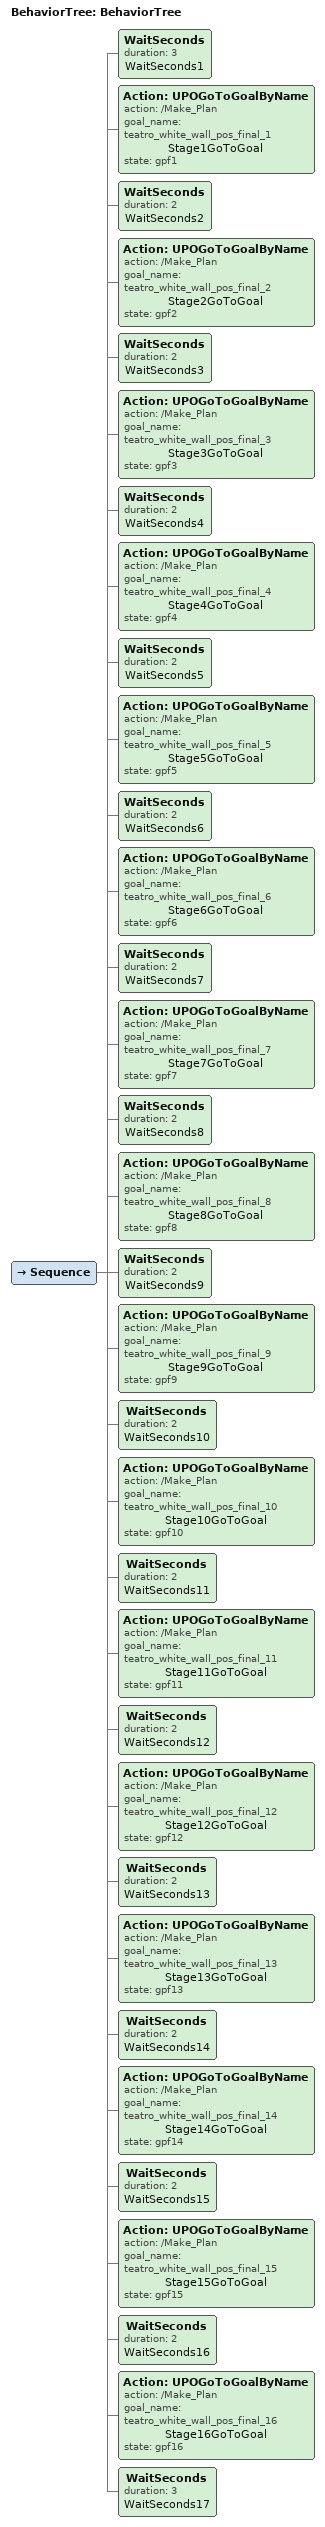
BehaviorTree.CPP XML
<BehaviorTree ID="BehaviorTree">
    <Sequence>
        <WaitSeconds duration="3" name="WaitSeconds1"/>
        <Action ID="UPOGoToGoalByName" action="/Make_Plan" goal_name="teatro_white_wall_pos_final_1" name="Stage1GoToGoal" state="gpf1"/>
        <WaitSeconds duration="2" name="WaitSeconds2"/>
        <Action ID="UPOGoToGoalByName" action="/Make_Plan" goal_name="teatro_white_wall_pos_final_2" name="Stage2GoToGoal" state="gpf2"/>
        <WaitSeconds duration="2" name="WaitSeconds3"/>
        <Action ID="UPOGoToGoalByName" action="/Make_Plan" goal_name="teatro_white_wall_pos_final_3" name="Stage3GoToGoal" state="gpf3"/>
        <WaitSeconds duration="2" name="WaitSeconds4"/>
        <Action ID="UPOGoToGoalByName" action="/Make_Plan" goal_name="teatro_white_wall_pos_final_4" name="Stage4GoToGoal" state="gpf4"/>
        <WaitSeconds duration="2" name="WaitSeconds5"/>
        <Action ID="UPOGoToGoalByName" action="/Make_Plan" goal_name="teatro_white_wall_pos_final_5" name="Stage5GoToGoal" state="gpf5"/>
        <WaitSeconds duration="2" name="WaitSeconds6"/>
        <Action ID="UPOGoToGoalByName" action="/Make_Plan" goal_name="teatro_white_wall_pos_final_6" name="Stage6GoToGoal" state="gpf6"/>
        <WaitSeconds duration="2" name="WaitSeconds7"/>
        <Action ID="UPOGoToGoalByName" action="/Make_Plan" goal_name="teatro_white_wall_pos_final_7" name="Stage7GoToGoal" state="gpf7"/>
        <WaitSeconds duration="2" name="WaitSeconds8"/>
        <Action ID="UPOGoToGoalByName" action="/Make_Plan" goal_name="teatro_white_wall_pos_final_8" name="Stage8GoToGoal" state="gpf8"/>
        <WaitSeconds duration="2" name="WaitSeconds9"/>
        <Action ID="UPOGoToGoalByName" action="/Make_Plan" goal_name="teatro_white_wall_pos_final_9" name="Stage9GoToGoal" state="gpf9"/>
        <WaitSeconds duration="2" name="WaitSeconds10"/>
        <Action ID="UPOGoToGoalByName" action="/Make_Plan" goal_name="teatro_white_wall_pos_final_10" name="Stage10GoToGoal" state="gpf10"/>
        <WaitSeconds duration="2" name="WaitSeconds11"/>
        <Action ID="UPOGoToGoalByName" action="/Make_Plan" goal_name="teatro_white_wall_pos_final_11" name="Stage11GoToGoal" state="gpf11"/>
        <WaitSeconds duration="2" name="WaitSeconds12"/>
        <Action ID="UPOGoToGoalByName" action="/Make_Plan" goal_name="teatro_white_wall_pos_final_12" name="Stage12GoToGoal" state="gpf12"/>
        <WaitSeconds duration="2" name="WaitSeconds13"/>
        <Action ID="UPOGoToGoalByName" action="/Make_Plan" goal_name="teatro_white_wall_pos_final_13" name="Stage13GoToGoal" state="gpf13"/>
        <WaitSeconds duration="2" name="WaitSeconds14"/>
        <Action ID="UPOGoToGoalByName" action="/Make_Plan" goal_name="teatro_white_wall_pos_final_14" name="Stage14GoToGoal" state="gpf14"/>
        <WaitSeconds duration="2" name="WaitSeconds15"/>
        <Action ID="UPOGoToGoalByName" action="/Make_Plan" goal_name="teatro_white_wall_pos_final_15" name="Stage15GoToGoal" state="gpf15"/>
        <WaitSeconds duration="2" name="WaitSeconds16"/>
        <Action ID="UPOGoToGoalByName" action="/Make_Plan" goal_name="teatro_white_wall_pos_final_16" name="Stage16GoToGoal" state="gpf16"/>
        <WaitSeconds duration="3" name="WaitSeconds17"/>
    </Sequence>
</BehaviorTree>
